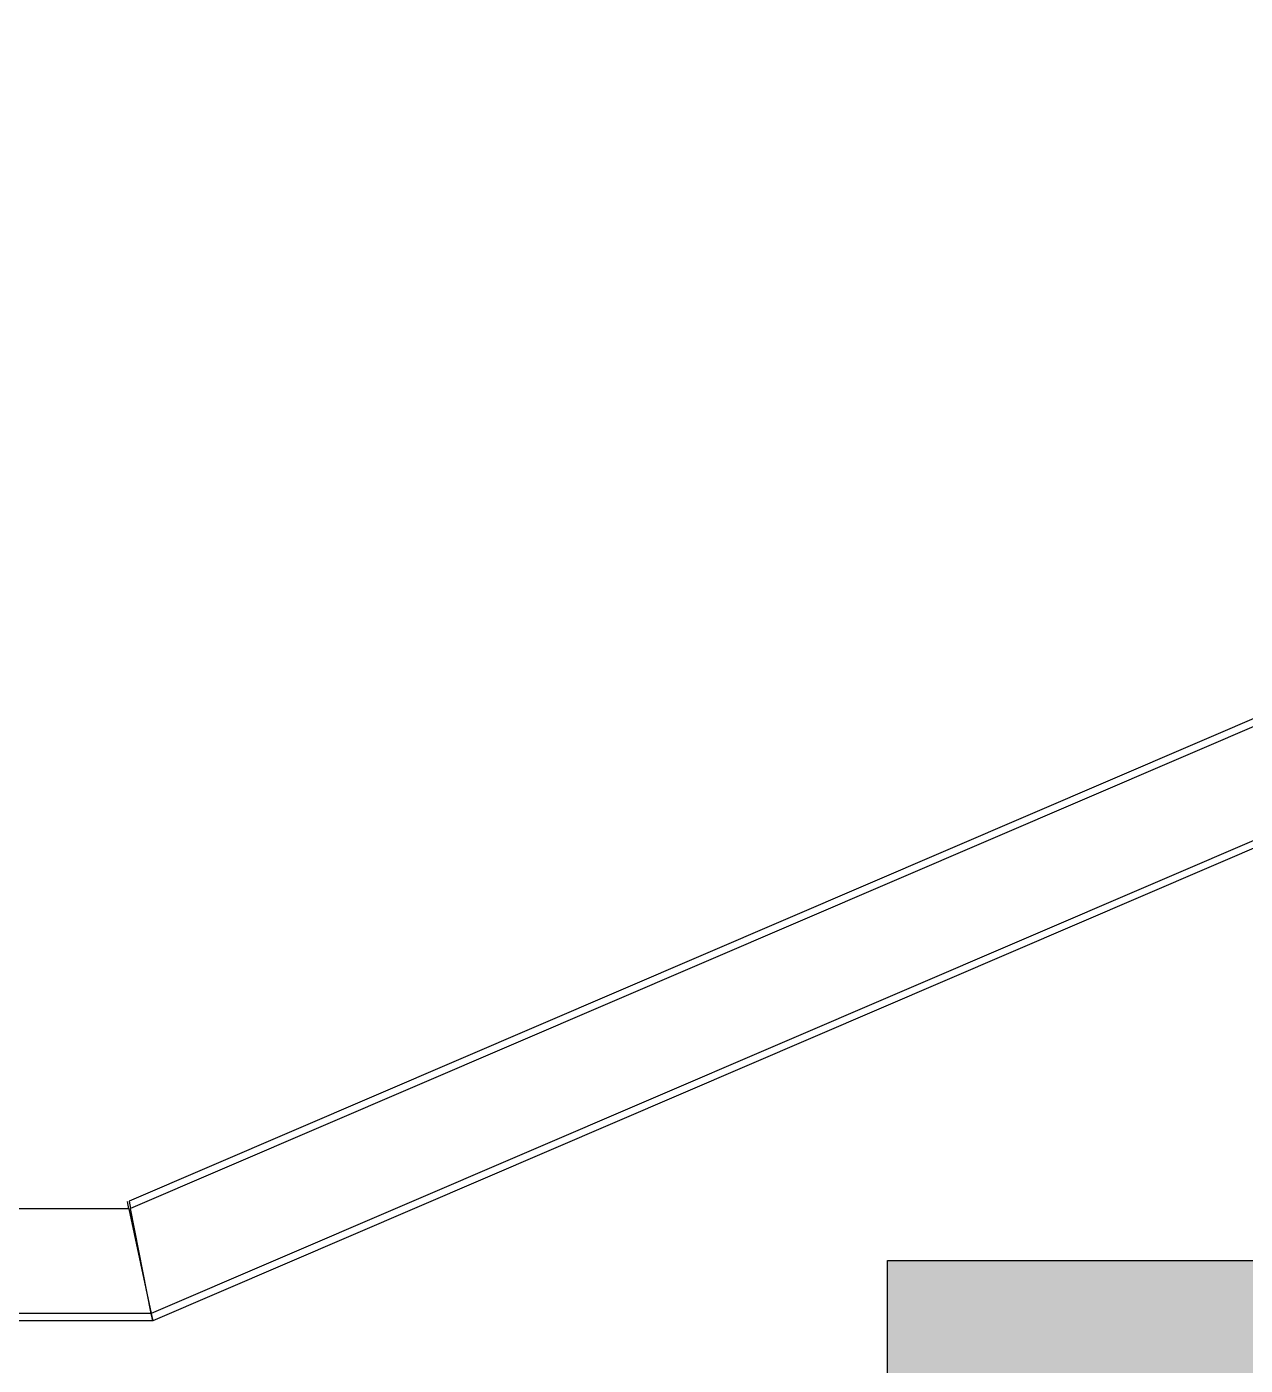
# Model space of a CAD drawing. Header units: millimetres. Extents: x 400392 to 401186, y 4543812 to 4544115.
# Drawn here: x 400621.968 to 400622.48, y 4544037.709 to 4544038.271 of the extents above; entities that cross this region are included whole.
import ezdxf

# ---------------------------------------------------------------- set-up
doc = ezdxf.new("R2010")
doc.units = ezdxf.units.MM
for name, color, linetype in [('görünüş prota', 4, 'Continuous'), ('kesit prota', 1, 'Continuous'), ('kesit tarama prota', 252, 'Continuous'), ('kiris prota', 6, 'Continuous'), ('not çizgisi prota', 4, 'Continuous'), ('st_s_ölçü', 4, 'Continuous')]:
    doc.layers.add(name, color=color, linetype=linetype)
doc.styles.add('OLCU', font='romanstw.shx')
doc.dimstyles.new('1-50', dxfattribs={"dimtxt": 10, "dimasz": 4, "dimexe": 4, "dimexo": 8, "dimgap": 4, "dimtad": 1, "dimdec": 1, "dimrnd": 0.05, "dimzin": 9, "dimdsep": 46, "dimtxsty": 'OLCU', "dimblk1": 'OBLIQUE', "dimblk2": 'OBLIQUE', "dimsah": 1, "dimcen": 2, "dimdle": 4, "dimclrd": 4, "dimclre": 4, "dimclrt": 3, "dimadec": 1, "dimazin": 0, "dimtfac": 1, "dimtdec": 1, "dimtix": 1, "dimtmove": 2, "dimatfit": 3, "dimldrblk": 'OBLIQUE', "dimfxl": 1, "dimtvp": 1, "dimtolj": 1, "dimtzin": 1, "dimarcsym": 0})

# ---------------------------------------------------------------- blocks, each defined once
blk = doc.blocks.new('_Oblique')
at = {"layer": 'st_s_ölçü', "lineweight": -2}
blk.add_line((-0.5, -0.5), (0.5, 0.5), dxfattribs=at)
blk = doc.blocks.new('A$C750F51A7')
at = {"layer": 'görünüş prota', "color": 253, "lineweight": -2}
for p, q in [((199.336, -94.18), (86.771, -142.481)), ((199.633, -94.379), (86.83, -142.781)), ((203.994, -97.296), (87.706, -147.194)), ((204.291, -97.495), (87.766, -147.495)), ((86.767, -142.795), (86.703, -142.495)), ((86.771, -142.481), (86.83, -142.781)), ((86.767, -142.795), (-158.634, -142.795)), ((86.767, -142.795), (87.702, -147.195)), ((87.706, -147.194), (86.83, -142.781)), ((87.702, -147.195), (-158.634, -147.195)), ((87.766, -147.495), (-158.634, -147.495)), ((87.766, -147.495), (87.702, -147.195)), ((87.706, -147.194), (87.766, -147.495))]:
    blk.add_line(p, q, dxfattribs=at)

msp = doc.modelspace()

# ---------------------------------------------------------------- hatches: boundary and pattern name
at = {"layer": 'kesit tarama prota'}
h = msp.add_hatch(color=256, dxfattribs=at)
h.dxf.hatch_style = 1
h.paths.add_polyline_path([(400621.49299, 4544036.87925), (400619.36449, 4544035.6731), (400625.22504, 4544035.6731), (400625.22504, 4544036.8731), (400624.12941, 4544036.8731), (400624.12941, 4544038.5831), (400623.82941, 4544038.5831), (400623.82941, 4544038.4331), (400623.52941, 4544038.4331), (400623.52941, 4544038.2631), (400623.22941, 4544038.2631), (400623.22941, 4544038.0931), (400622.92941, 4544038.0931), (400622.92941, 4544037.9231), (400622.62941, 4544037.9231), (400622.62941, 4544037.7531), (400622.32941, 4544037.7531), (400622.32941, 4544037.5831), (400622.02941, 4544037.5831), (400622.02941, 4544037.4131), (400621.72941, 4544037.4131), (400621.72941, 4544037.2431), (400621.42941, 4544037.2431), (400621.42941, 4544037.0731), (400621.12941, 4544037.0731), (400621.12941, 4544036.9031), (400620.82941, 4544036.9031), (400620.82941, 4544036.7331), (400620.52941, 4544036.7331), (400620.52941, 4544036.5631), (400620.22941, 4544036.5631), (400620.22941, 4544036.3931), (400619.92941, 4544036.3931), (400619.92941, 4544036.2231), (400619.62941, 4544036.2231), (400619.62941, 4544036.0531), (400619.32941, 4544036.0531), (400619.32941, 4544035.8831), (400618.12941, 4544035.8831), (400618.12941, 4544035.7131), (400617.82941, 4544035.7131), (400617.82941, 4544035.5431), (400617.52941, 4544035.5431), (400617.52941, 4544035.3731), (400617.22941, 4544035.3731), (400617.22941, 4544035.2031), (400616.92941, 4544035.2031), (400616.92941, 4544035.0331), (400616.62941, 4544035.0331), (400616.62941, 4544034.8631), (400616.32941, 4544034.8631), (400616.32941, 4544034.6931), (400616.02941, 4544034.6931), (400616.02941, 4544034.5231), (400614.56941, 4544034.5231), (400614.56941, 4544034.3231), (400615.96941, 4544034.3231), (400615.96941, 4544031.71224), (400616.56941, 4544031.71224), (400616.56941, 4544034.59922), (400618.46449, 4544035.6731), (400619.36449, 4544035.6731), (400621.49299, 4544036.87925), (400623.82941, 4544038.20322), (400623.82941, 4544036.8731)])

# ---------------------------------------------------------------- linework, layer by layer
at = {"layer": 'kesit prota', "color": 1}
msp.add_lwpolyline([(400621.72941, 4544037.4131), (400622.02941, 4544037.4131), (400622.02941, 4544037.5831), (400622.32941, 4544037.5831), (400622.32941, 4544037.7531), (400622.62941, 4544037.7531), (400622.62941, 4544037.9231), (400622.92941, 4544037.9231), (400622.92941, 4544038.0931), (400623.22941, 4544038.0931), (400623.22941, 4544038.2631), (400623.52941, 4544038.2631), (400623.52941, 4544038.4331), (400623.82941, 4544038.4331), (400623.82941, 4544038.5831), (400624.12941, 4544038.5831)], dxfattribs=at)

# ---------------------------------------------------------------- block references
at = {"layer": 'kiris prota', "color": 1, "xscale": 0.009999999998588908, "yscale": 0.009999999998588908, "zscale": 0.009999999998588908}
msp.add_blockref('A$C750F51A7', (400621.14325, 4544039.20275), dxfattribs=at)

# ---------------------------------------------------------------- leaders
at = {"layer": 'not çizgisi prota'}
msp.add_leader([(400633.92909, 4544036.00358), (400632.77934, 4544036.56215), (400632.77934, 4544038.00053)], dimstyle='1-50', override={"dimasz": 12, "dimgap": 4, "dimtad": 0}, dxfattribs=at)

doc.saveas('drawing.dxf')
